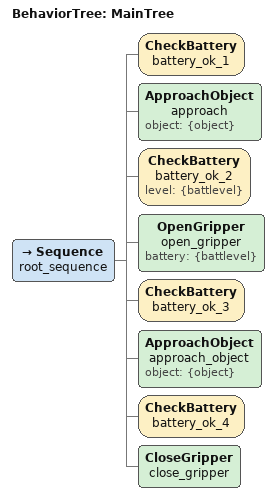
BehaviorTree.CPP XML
<root main_tree_to_execute = "MainTree" >
     <BehaviorTree ID="MainTree">
        <Sequence name="root_sequence">
            <CheckBattery   name="battery_ok_1"/>
            <ApproachObject name="approach" object="{object}"/>
            <CheckBattery   name="battery_ok_2" level="{battlevel}"/>
            <OpenGripper    name="open_gripper" battery="{battlevel}"/>
            <CheckBattery   name="battery_ok_3"/>
            <ApproachObject name="approach_object"  object="{object}"/>
            <CheckBattery   name="battery_ok_4"/>
            <CloseGripper   name="close_gripper"/>
        </Sequence>
     </BehaviorTree>
 </root>
